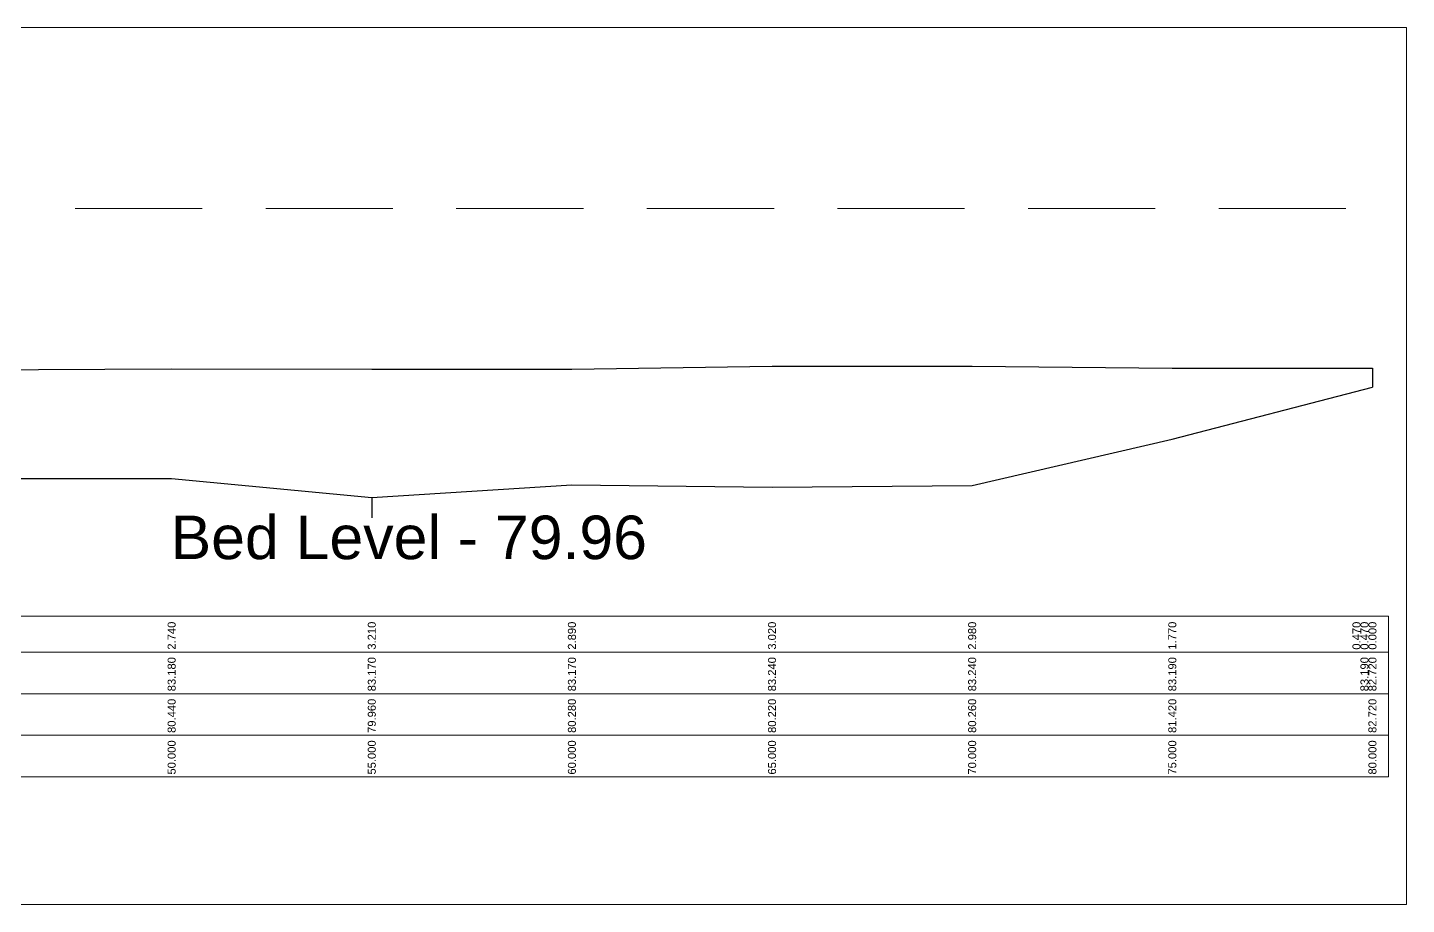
# Model space of a CAD drawing. Header units: millimetres. Extents: x -83 to 417, y 47 to 139.
# Drawn here: x 46.4 to 80.85, y 69.8 to 91.7 of the extents above; entities that cross this region are included whole.
import ezdxf
from ezdxf.enums import TextEntityAlignment as Align

# ---------------------------------------------------------------- set-up
doc = ezdxf.new("R2010")
doc.units = ezdxf.units.MM
doc.linetypes.add('DASHED2', pattern=[9.525, 6.35, -3.175])
for name, color, linetype in [('Bridge Top', 30, 'Continuous'), ('Data Table', 7, 'Continuous'), ('OGL', 1, 'Continuous')]:
    doc.layers.add(name, color=color, linetype=linetype)
doc.styles.get("Standard").update_dxf_attribs({"font": 'Arial'})

msp = doc.modelspace()

# ---------------------------------------------------------------- linework, layer by layer
at = {"color": 6, "linetype": 'DASHED2', "lineweight": 15, "ltscale": 0.5}
msp.add_line((-81, 87.18), (79.9962, 87.18), dxfattribs=at)
msp.add_line((55, 79.96), (55, 79.451))
at = {"lineweight": 15}
msp.add_lwpolyline([(-82.9178, 91.7019), (80.8493, 91.7019), (80.8493, 69.7954), (-82.9178, 69.7954)], close=True, dxfattribs=at)
at = {"layer": 'Bridge Top', "flags": 128}
msp.add_lwpolyline([(-10, 83.03), (-5, 82.98), (0, 83.08), (5, 82.98), (10, 82.93), (15, 83.08), (20, 83.08), (25, 83.08), (30, 83.05), (35, 83.03), (40, 83.03), (45, 83.15), (50, 83.18), (55, 83.17), (60, 83.17), (65, 83.24), (70, 83.24), (75, 83.19), (80, 83.19), (80.0001, 82.72)], dxfattribs=at)
at = {"layer": 'Data Table', "lineweight": 0}
msp.add_line((-82.4001, 77), (80.4001, 77), dxfattribs=at)
at = {"layer": 'Data Table', "lineweight": 5}
for p in [(80.4001, 77), (-82.4001, 72.98)]:
    msp.add_line(p, (80.4001, 72.98), dxfattribs=at)
at = {"layer": 'Data Table', "lineweight": 9}
for p, q in [((-82.4001, 76.1), (80.4001, 76.1)), ((-82.4001, 75.06), (80.4001, 75.06)), ((-82.4001, 74.02), (80.4001, 74.02))]:
    msp.add_line(p, q, dxfattribs=at)
at = {"layer": 'OGL', "flags": 128}
msp.add_lwpolyline([(-10, 81.97), (-5, 81.74), (0, 81.2), (5, 81.21), (10, 81.15), (15, 81.05), (20, 80.42), (25, 80.62), (30, 80.68), (35, 80.45), (40, 80.45), (45, 80.44), (50, 80.44), (55, 79.96), (60, 80.28), (65, 80.22), (70, 80.26), (75, 81.42), (80, 82.72)], dxfattribs=at)

# ---------------------------------------------------------------- texts
at = {"layer": 'Bridge Top'}
for s, p in [('83.180', (50, 75.12)), ('83.170', (55, 75.12)), ('83.170', (60, 75.12)), ('83.240', (65, 75.12)), ('83.240', (70, 75.12)), ('83.190', (75, 75.12)), ('83.190', (79.8001, 75.12)), ('82.720', (80.0001, 75.12))]:
    msp.add_text(s, height=0.2, rotation=90, dxfattribs=at).set_placement(p, align=Align.MIDDLE_LEFT)
at = {"layer": 'Data Table'}
msp.add_text('Bed Level - 79.96', height=1.086836, dxfattribs=at).set_placement((55.9257, 79.5089), align=Align.TOP_CENTER)
for s, p in [('2.740', (50, 76.16)), ('3.210', (55, 76.16)), ('2.890', (60, 76.16)), ('3.020', (65, 76.16)), ('2.980', (70, 76.16)), ('1.770', (75, 76.16)), ('0.470', (79.6001, 76.16)), ('0.470', (79.8001, 76.16)), ('0.000', (80.0001, 76.16))]:
    msp.add_text(s, height=0.2, rotation=90, dxfattribs=at).set_placement(p, align=Align.MIDDLE_LEFT)
at = {"layer": 'OGL'}
for s, p in [('80.440', (50, 74.08)), ('79.960', (55, 74.08)), ('80.280', (60, 74.08)), ('80.220', (65, 74.08)), ('80.260', (70, 74.08)), ('81.420', (75, 74.08)), ('82.720', (80, 74.08)), ('50.000', (50, 73.04)), ('55.000', (55, 73.04)), ('60.000', (60, 73.04)), ('65.000', (65, 73.04)), ('70.000', (70, 73.04)), ('75.000', (75, 73.04)), ('80.000', (80, 73.04))]:
    msp.add_text(s, height=0.2, rotation=90, dxfattribs=at).set_placement(p, align=Align.MIDDLE_LEFT)

doc.saveas('drawing.dxf')
